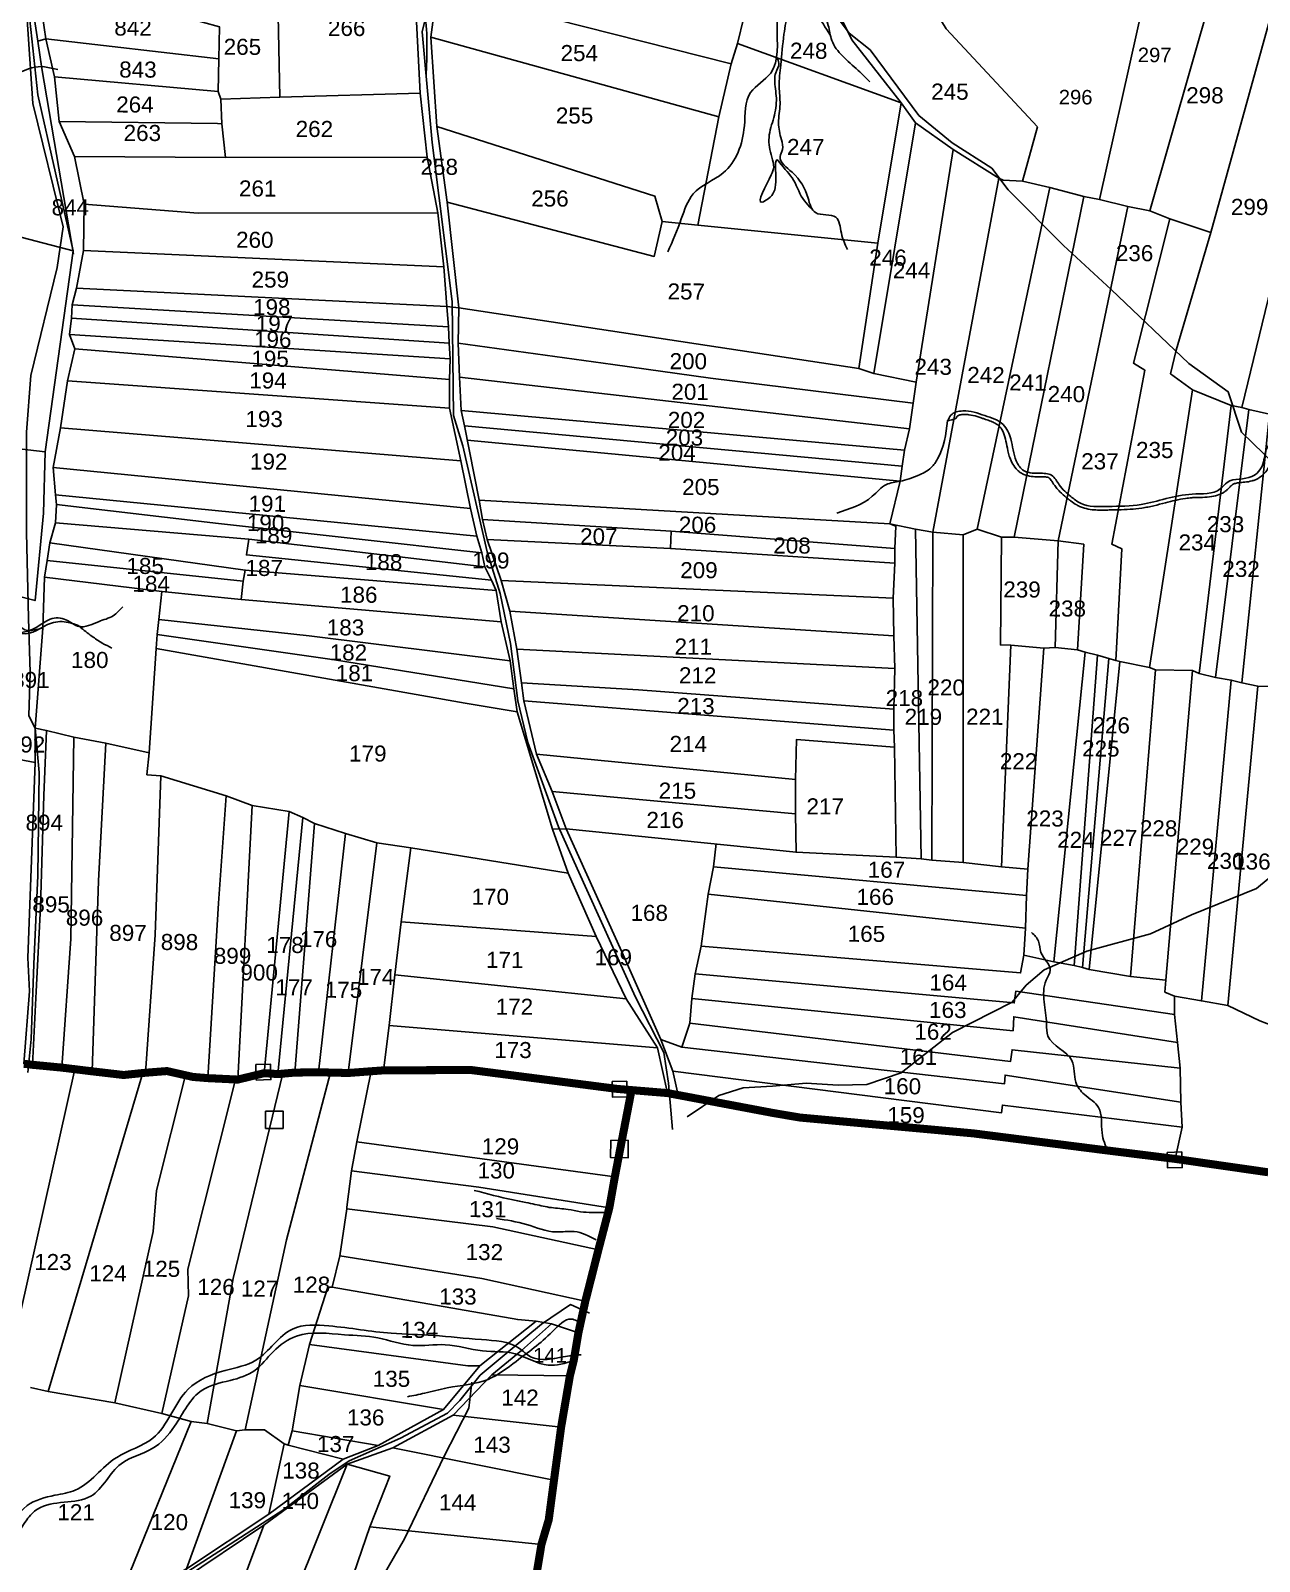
# Model space of a CAD drawing. Header units: inches. Extents: x 177544 to 239871, y 1610424 to 1630335.
# Drawn here: x 185605 to 187133, y 1618835 to 1620740 of the extents above; entities that cross this region are included whole.
import ezdxf
from ezdxf.enums import TextEntityAlignment as Align

# ---------------------------------------------------------------- set-up
doc = ezdxf.new("R2010")
doc.units = ezdxf.units.IN
doc.header["$MEASUREMENT"] = 0
doc.linetypes.add('DASHED2', pattern=[0.375, 0.25, -0.125])
for name, color, linetype in [('BOUNDRY STONES', 240, 'Continuous'), ('PLOT', 7, 'Continuous'), ('PLOT NO', 7, 'Continuous'), ('ROAD', 1, 'Continuous'), ('STREAM', 4, 'Continuous'), ('VILLAGE BOUNADRY STONES', 1, 'Continuous'), ('VILLAGE BOUNDRY', 5, 'Continuous')]:
    doc.layers.add(name, color=color, linetype=linetype)
doc.styles.get("Standard").update_dxf_attribs({"font": 'arial.ttf'})

msp = doc.modelspace()

# ---------------------------------------------------------------- linework, layer by layer
at = {"layer": 'BOUNDRY STONES'}
for points in [[(185884.6, 1619453.6), (185902.9, 1619454.1), (185903.4, 1619434.8), (185885.2, 1619434.2)], [(186327.8, 1619432.4), (186346.1, 1619432.9), (186346.6, 1619413.5), (186328.4, 1619413)], [(187018.1, 1619344.3), (187036.4, 1619344.8), (187036.9, 1619325.4), (187018.7, 1619324.9)]]:
    msp.add_lwpolyline(points, close=True, dxfattribs=at)
at = {"layer": 'PLOT'}
for points in [[(186756.9, 1621249), (186666.5, 1620869.2), (186743.5, 1620742.9), (186856.9, 1620620.9), (186838.4, 1620553.1)], [(186089.2, 1620662.8), (185914.6, 1620657.5), (185911.6, 1620800.5), (185915.9, 1620837.2), (185915.1, 1620953.6), (186037.5, 1620972.5)], [(186934, 1620530.2), (187027.6, 1620950.6)], [(185390.1, 1620543), (185482.5, 1620512.1), (185657.4, 1620466.4), (185613.4, 1620660.5), (185602.4, 1620765), (185604.8, 1620784.5), (185597.5, 1620888.8), (185418.3, 1620925.4)], [(185664.3, 1620921.3), (185664.2, 1620770.5), (185718, 1620766.4), (185797.1, 1620756.6), (185839.3, 1620745.3), (185838.6, 1620705.2), (185837.9, 1620664.8), (185841.2, 1620655), (185842.5, 1620624.3), (185846.8, 1620582.6), (185659.1, 1620584)], [(186546.9, 1620888.9), (186625.8, 1620729.2), (186687.5, 1620650.6), (186705.4, 1620625.5), (186752.2, 1620592.7), (186808.8, 1620556.9), (186814.2, 1620554.5), (186838.4, 1620553.1), (186872.2, 1620545.2), (186914.6, 1620534), (186934, 1620530.2), (186969.5, 1620521.6), (186996.6, 1620516.1), (187021.4, 1620506.1), (187072.7, 1620489.4), (187163.2, 1620817.8)], [(187099.5, 1620875.8), (186996.6, 1620516.1)], [(186396.8, 1619418.1), (186384.1, 1619474.5), (186345.2, 1619535.2), (186307.8, 1619613.1), (186273.2, 1619691.7), (186253.7, 1619746.5), (186209.8, 1619892.8), (186205.7, 1619921.2), (186201, 1619956.1), (186189.8, 1620004.6), (186183.7, 1620043.5), (186177.9, 1620056.6), (186169.5, 1620073.1), (186165.7, 1620090.4), (186159.7, 1620111.3), (186151.8, 1620145.5), (186139.5, 1620205.2), (186125.7, 1620270.4), (186125.5, 1620306.2), (186126.3, 1620331.9), (186125, 1620351.5), (186124.3, 1620371.8), (186122.4, 1620397), (186118.4, 1620446.4), (186111, 1620513.6), (186097.7, 1620583.1), (186089.2, 1620662.8), (186079.6, 1620848.8)], [(186110.4, 1620792.1), (186475.9, 1620699), (186483.9, 1620724.4), (186491.6, 1620756.7), (186322.4, 1620810.7), (186168.6, 1620849)], [(185604.8, 1620784.5), (185613.7, 1620727.4), (185618.5, 1620693.3), (185657.8, 1620462.3)], [(186410.1, 1619415.6), (186403.2, 1619445.4), (186388.6, 1619484.7), (186340.1, 1619594), (186270.7, 1619746.9), (186253.3, 1619793.6), (186233.8, 1619840), (186217.9, 1619906.5), (186215.2, 1619928.6), (186209.5, 1619970.6), (186200.6, 1620018.1), (186189.8, 1620056.1), (186172.5, 1620107.2), (186166.4, 1620132.1), (186162.6, 1620156.2), (186144.3, 1620248.7), (186140.1, 1620267.5), (186137.8, 1620309.1), (186136.5, 1620351.5), (186137, 1620395.5), (186122.7, 1620526.9), (186110, 1620621.2), (186102.3, 1620732.5), (186110.4, 1620792.1)], [(185606.8, 1619453.3), (185611.6, 1619544.4), (185616.8, 1619650.1), (185620.9, 1619788.3), (185624.1, 1619869.3), (185610.3, 1619872.4), (185619.6, 1619996.6), (185621.7, 1620060.2), (185625.2, 1620080.9), (185628.5, 1620103), (185635.4, 1620127.9), (185636.7, 1620150.6), (185635.6, 1620162.9), (185632.7, 1620196.8), (185641.8, 1620245.9), (185650.4, 1620304.5), (185659.6, 1620344.3), (185652.9, 1620362.3), (185655.5, 1620382.7), (185656.4, 1620399.2), (185661.5, 1620420), (185670.5, 1620466.8), (185671.2, 1620524.6), (185659.1, 1620584), (185640, 1620627.4), (185634.4, 1620683), (185623.4, 1620730.2), (185617.3, 1620772.6)], [(187111, 1620271.2), (187173, 1620525.7), (187236, 1620754.2)], [(185613.7, 1620727.4), (185623.4, 1620730.2), (185838.6, 1620705.2)], [(186102.3, 1620732.5), (186460.6, 1620633.3)], [(186483.9, 1620724.4), (186687.5, 1620650.6)], [(186475.9, 1620699), (186460.6, 1620633.3), (186434.6, 1620498.4), (186390.2, 1620503.1), (186381, 1620534.3), (186110, 1620621.2)], [(185837.9, 1620664.8), (185634.4, 1620683)], [(185841.2, 1620655), (185914.6, 1620657.5)], [(186687.5, 1620650.6), (186658.2, 1620476.1), (186634.8, 1620319.8), (186653.5, 1620313.6), (186706.2, 1620303), (186702.1, 1620276.7), (186697.6, 1620245), (186691.6, 1620218.2), (186688.6, 1620198.2), (186686, 1620179.6), (186673.1, 1620126.5), (186680.8, 1620123.6), (186679.4, 1620096), (186679.5, 1620077.5), (186677.6, 1620034.1), (186678.1, 1619987.2), (186679.3, 1619946.4), (186678.1, 1619895.8), (186678.4, 1619869.7), (186679.1, 1619848.5), (186681.3, 1619711.6), (186712.1, 1619709.8), (186725.7, 1619707.9), (186764.6, 1619705), (186812.2, 1619699.7), (186844.8, 1619696.6), (186843.2, 1619663.9), (186841.9, 1619623.3), (186839.8, 1619589.6), (186877.2, 1619581.6), (186902.4, 1619577), (186913, 1619574.5), (186921.3, 1619572.1), (186972.5, 1619563.4), (187016.7, 1619558.5), (187015.4, 1619543.7), (187027.2, 1619538.9), (187027.4, 1619516.1), (187031, 1619481), (187034.2, 1619449.2), (187035.2, 1619406.6), (187036.9, 1619375.7), (187028.1, 1619336.2)], [(185640, 1620627.4), (185836.8, 1620624.9), (185842.5, 1620624.3)], [(186653.5, 1620313.6), (186705.4, 1620625.5)], [(186752.2, 1620592.7), (186706.2, 1620303)], [(185846.8, 1620582.6), (186097.7, 1620583.1)], [(186726.9, 1620116.2), (186808.8, 1620556.9)], [(186872.2, 1620545.2), (186781.9, 1620119.9)], [(186390.2, 1620503.1), (186380.3, 1620459.4), (186122.7, 1620526.9)], [(186828, 1620109.8), (186914.6, 1620534)], [(186111, 1620513.6), (185813.1, 1620513.3), (185671.2, 1620524.6)], [(186969.5, 1620521.6), (186882.5, 1620105.4)], [(186434.6, 1620498.4), (186658.2, 1620476.1)], [(187021.4, 1620506.1), (186976.4, 1620326.4), (186990.3, 1620317.9), (186949.5, 1620101.1), (186961.8, 1620095.5), (186954.4, 1619956.7)], [(187072.7, 1620489.4), (187029.4, 1620342.9), (187022.4, 1620313.3), (187049.8, 1620293.5), (187097.7, 1620273.9), (187111, 1620271.2), (187119.8, 1620268.9), (187145.5, 1620263)], [(185374.5, 1620093.2), (185433.5, 1620075.9), (185610.1, 1620031.1), (185620.6, 1620139.8), (185622.7, 1620216.1), (185657.4, 1620466.4)], [(185670.5, 1620466.8), (186118.4, 1620446.4)], [(185661.5, 1620420), (186122.4, 1620397), (186137, 1620395.5), (186634.8, 1620319.8)], [(186124.3, 1620371.8), (185656.4, 1620399.2)], [(185655.5, 1620382.7), (186125, 1620351.5)], [(186126.3, 1620331.9), (185652.9, 1620362.3)], [(185659.6, 1620344.3), (186125.5, 1620306.2)], [(186702.1, 1620276.7), (186450.4, 1620307.7), (186328.7, 1620325), (186136.5, 1620351.5)], [(186125.7, 1620270.4), (185650.4, 1620304.5)], [(186137.8, 1620309.1), (186697.6, 1620245)], [(186996.3, 1619947.8), (187049.8, 1620293.5)], [(186691.6, 1620218.2), (186140.1, 1620267.5)], [(187097.7, 1620273.9), (187058, 1619940.3)], [(187078.3, 1619935.4), (187119.8, 1620268.9)], [(187145.5, 1620263), (187111.2, 1619928.7)], [(185482.6, 1620258.5), (185514.8, 1620228.8), (185622.7, 1620216.1)], [(185641.8, 1620245.9), (186139.5, 1620205.2)], [(186144.3, 1620248.7), (186688.6, 1620198.2)], [(186686, 1620179.6), (186147.5, 1620230.9)], [(186151.8, 1620145.5), (185632.7, 1620196.8)], [(185635.6, 1620162.9), (186159.7, 1620111.3)], [(186165.7, 1620090.4), (185838.2, 1620127), (185636.7, 1620150.6)], [(186162.6, 1620156.2), (186673.1, 1620126.5)], [(185635.4, 1620127.9), (185875.8, 1620107.5), (185872.9, 1620088), (186177.9, 1620056.6)], [(186679.4, 1620096), (186401.3, 1620117.5), (186166.4, 1620132.1)], [(186673.1, 1620126.5), (186705.3, 1620120), (186726.9, 1620116.2), (186764.4, 1620112.8), (186781.9, 1620119.9), (186812.2, 1620110.2), (186828, 1620109.8), (186882.5, 1620105.4), (186914.4, 1620101.1), (186906.5, 1619969.6), (186916.2, 1619966.9), (186931.7, 1619963.3), (186945.6, 1619959.1), (186954.4, 1619956.7), (186959.4, 1619955.1), (186996.3, 1619947.8), (187003.7, 1619944.8), (187049.8, 1619944.1), (187058, 1619940.3), (187078.3, 1619935.4), (187098, 1619932.1), (187111.2, 1619928.7), (187131.2, 1619924.4), (187163.2, 1619923.6)], [(185875.8, 1620107.5), (186169.5, 1620073.1)], [(186172.5, 1620107.2), (186400.6, 1620095.7), (186679.5, 1620077.5)], [(186401.3, 1620117.5), (186400.6, 1620095.7)], [(186712.1, 1619709.8), (186705.3, 1620120)], [(186726.9, 1620116.2), (186725.7, 1619707.9)], [(186764.6, 1619705), (186764.4, 1620112.8)], [(186906.5, 1619969.6), (186879, 1619972.8), (186864.7, 1619971.7), (186823.9, 1619975.7), (186810.8, 1619976), (186812.2, 1620110.2)], [(185868.8, 1620055.2), (185871.6, 1620069.1), (185628.5, 1620103)], [(186879, 1619972.8), (186882.5, 1620105.4)], [(185625.2, 1620080.9), (185868.8, 1620055.2), (185866.6, 1620032.5), (185767.9, 1620042.4)], [(185871.6, 1620069.1), (186183.7, 1620043.5)], [(185624.1, 1619869.3), (185658.3, 1619861), (185698.2, 1619853.5), (185752, 1619841.5), (185760.9, 1619971.5), (185762.1, 1619988.7), (185764, 1620007.5), (185767.9, 1620042.4), (185621.7, 1620060.2)], [(186189.8, 1620056.1), (186677.6, 1620034.1)], [(186189.8, 1620004.6), (185866.6, 1620032.5)], [(186678.1, 1619987.2), (186200.6, 1620018.1)], [(185494.8, 1619982.2), (185541.1, 1620002.7), (185567.1, 1619997.9), (185593.2, 1619991.3), (185619.6, 1619996.6)], [(185764, 1620007.5), (185951, 1619987.4), (186201, 1619956.1)], [(186205.7, 1619921.2), (185982.5, 1619957.3), (185762.1, 1619988.7)], [(186823.9, 1619975.7), (186812.2, 1619699.7)], [(185760.9, 1619971.5), (186145.2, 1619903.3), (186209.8, 1619892.8)], [(186209.5, 1619970.6), (186679.3, 1619946.4)], [(186844.8, 1619696.6), (186864.7, 1619971.7)], [(186877.2, 1619581.6), (186916.2, 1619966.9)], [(186931.7, 1619963.3), (186902.4, 1619577)], [(186913, 1619574.5), (186945.6, 1619959.1)], [(186959.4, 1619955.1), (186921.3, 1619572.1)], [(186972.5, 1619563.4), (187003.7, 1619944.8)], [(187049.8, 1619944.1), (187016.7, 1619558.5)], [(186678.1, 1619895.8), (186360.5, 1619920.1), (186215.2, 1619928.6)], [(187060.9, 1619532.8), (187098, 1619932.1)], [(187131.2, 1619924.4), (187093.8, 1619526.9)], [(186217.9, 1619906.5), (186678.4, 1619869.7)], [(187027.2, 1619538.9), (187060.9, 1619532.8), (187093.8, 1619526.9), (187133.7, 1619508), (187151.1, 1619501.5), (187163.5, 1619498.6), (187178.8, 1619494.2), (187220, 1619484.8), (187266.2, 1619474.3), (187335.6, 1619455), (187348.8, 1619454.2), (187381.6, 1619576.4), (187431.2, 1619786.8), (187452.5, 1619892.2)], [(185563.6, 1619641.3), (185584.1, 1619635.7), (185590.2, 1619833.4), (185610, 1619829.6), (185610.3, 1619872.4)], [(185658.3, 1619861), (185654.6, 1619610.1), (185643.2, 1619449.8)], [(185680.9, 1619445.2), (185689.1, 1619682.3), (185698.2, 1619853.5)], [(185752, 1619841.5), (185749.1, 1619814.3), (185766.7, 1619812.9), (185759.3, 1619615.1), (185747.3, 1619443.4)], [(186679.1, 1619848.5), (186557, 1619858.1), (186555.9, 1619808.2), (186555.9, 1619765.8), (186556.7, 1619717.8), (186681.3, 1619711.6)], [(185610, 1619829.6), (185600.9, 1619586.6), (185603.3, 1619544.9), (185596.1, 1619454.6)], [(186555.9, 1619808.2), (186233.8, 1619840)], [(185825, 1619436.7), (185838.4, 1619654.4), (185847.7, 1619788), (185766.7, 1619812.9)], [(185847.7, 1619788), (185880.3, 1619776.1), (185926.2, 1619768.5), (185943.1, 1619760.9), (185957.8, 1619753.5), (185996.3, 1619741), (186035.2, 1619729.7), (186077.5, 1619723.2), (186273.2, 1619691.7)], [(186253.3, 1619793.6), (186555.9, 1619765.8)], [(185880.3, 1619776.1), (185862.2, 1619434.9)], [(185895.2, 1619442.9), (185926.2, 1619768.5)], [(185943.1, 1619760.9), (185912.1, 1619441.7)], [(185933.1, 1619443.6), (185957.8, 1619753.5)], [(186556.7, 1619717.8), (186270.7, 1619746.9), (186253.7, 1619746.5)], [(185996.3, 1619741), (185962.8, 1619444)], [(185999.5, 1619443.1), (186035.2, 1619729.7)], [(186457.1, 1619728.7), (186454.1, 1619699.8), (186447.4, 1619665.7), (186438.5, 1619600.8), (186431.2, 1619566.6), (186426.9, 1619535.8), (186424.7, 1619505), (186414.7, 1619475.3), (186388.6, 1619484.7)], [(186077.5, 1619723.2), (186065.6, 1619631.2), (186057.4, 1619565.2), (186050.7, 1619502.1), (186043.5, 1619446.4)], [(186843.2, 1619663.9), (186454.1, 1619699.8)], [(186447.4, 1619665.7), (186841.9, 1619623.3)], [(186307.8, 1619613.1), (186065.6, 1619631.2)], [(186839.8, 1619589.6), (186835.9, 1619567.7), (186438.5, 1619600.8)], [(186057.4, 1619565.2), (186345.2, 1619535.2)], [(186431.2, 1619566.6), (186828.1, 1619530.3), (186830.2, 1619545.1), (187027.4, 1619516.1)], [(187031, 1619481), (186827.3, 1619513), (186826.5, 1619495.7), (186426.9, 1619535.8)], [(186384.1, 1619474.5), (186050.7, 1619502.1)], [(186424.7, 1619505), (186823.2, 1619457.2), (186825.3, 1619472), (187034.2, 1619449.2)], [(186414.7, 1619475.3), (186815.7, 1619429.5), (186816.7, 1619440.4), (187035.2, 1619406.6)], [(185573, 1619059.4), (185659.6, 1619447.8)], [(185744, 1619443.1), (185626.4, 1619046.5)], [(185709.1, 1619032.7), (185756.8, 1619246), (185761.1, 1619296.9), (185797.2, 1619440.3)], [(185824, 1619007), (185856.6, 1619187.3), (185918.3, 1619442.3)], [(185977.6, 1619443.7), (185922.9, 1619235.5), (185871.4, 1618999)], [(185925, 1618979.8), (185929.9, 1618997.8), (185939.6, 1619054), (185951.5, 1619105.2), (185974.4, 1619176.6), (185979.8, 1619176.6), (185989.3, 1619215.6), (185998, 1619274.2), (185998, 1619274.2), (185997.7, 1619276.1), (186003.6, 1619321.2), (186010.3, 1619357.6), (186028.2, 1619445.3)], [(187036.9, 1619375.7), (186813.3, 1619403.2), (186812.3, 1619393.6), (186403.2, 1619445.4)], [(185859.4, 1619435), (185800.1, 1619199), (185800.9, 1619165.9), (185767.8, 1619019.4)], [(186010.3, 1619357.6), (186331.2, 1619313.8)], [(186324.4, 1619275.4), (186161.9, 1619300.9), (186003.6, 1619321.2)], [(185998, 1619274.2), (186179.6, 1619251.5), (186310.8, 1619223.1)], [(186294.5, 1619159), (186165.9, 1619187.3), (185989.3, 1619215.6)], [(185979.8, 1619176.6), (186210.5, 1619136.1), (186233.2, 1619134.3)], [(185193.5, 1618431.5), (185267.1, 1618494.9), (185308.3, 1618533.5), (185384.6, 1618572.1), (185445.4, 1618603), (185521.6, 1618639.6), (185582.5, 1618684.6), (185592, 1618697.6), (185699.7, 1618771.6), (185709.5, 1618776.1), (185798.4, 1618825.9), (185900.9, 1618894), (185993.2, 1618962.6), (186036.7, 1618979.4), (186118.3, 1619024.1), (186163.2, 1619078.8), (186233.2, 1619134.3), (186252.4, 1619130.7)], [(185996.2, 1618789.7), (186026.6, 1618878.1), (186051.3, 1618941.3), (185998.4, 1618956.3), (186055, 1618976.6), (186130.1, 1619017.3), (186178.4, 1619067.3), (186215.1, 1619097.9), (186252.4, 1619130.7), (186285.9, 1619119.7)], [(185951.5, 1619105.2), (186148.2, 1619078.8), (186163.2, 1619078.8)], [(186178.4, 1619067.3), (186275.3, 1619066)], [(185604.3, 1619051.8), (185626.4, 1619046.5), (185709.1, 1619032.7), (185767.8, 1619019.4), (185804.4, 1619009.3), (185824, 1619007), (185860.5, 1618997.7), (185871.4, 1618999), (185895.4, 1618998.9), (185919.8, 1618981.6), (185925, 1618979.8), (185993.2, 1618962.6)], [(186118.3, 1619024.1), (185939.6, 1619054)], [(185533.4, 1618804.4), (185699.7, 1618771.6), (185709.5, 1618776.1), (185804.4, 1619009.3)], [(186264.4, 1619002.2), (186130.1, 1619017.3)], [(185860.5, 1618997.7), (185798.4, 1618825.9), (185767.3, 1618746.4)], [(185929.9, 1618997.8), (186036.7, 1618979.4)], [(185900.9, 1618894), (185919.8, 1618981.6)], [(186055, 1618976.6), (186255.5, 1618936.2)], [(185998.4, 1618956.3), (185894.5, 1618880.2), (185792, 1618811.5), (185707.6, 1618764.7), (185534.7, 1618631.5), (185453.9, 1618595.9), (185398.2, 1618569), (185332, 1618537.8), (185280.8, 1618500.2), (185191.3, 1618418.2), (185141.6, 1618264.6)], [(185998.4, 1618956.3), (185898.5, 1618706.7)], [(185837.6, 1618727.4), (185894.5, 1618880.2)], [(186026.6, 1618878.1), (186239.9, 1618856.3)]]:
    msp.add_lwpolyline(points, dxfattribs=at)
at = {"layer": 'ROAD'}
for points in [[(187166.3, 1620186.9), (187110.5, 1620240.5), (187094.3, 1620290.9), (187045.2, 1620326.3), (186948.7, 1620418.3), (186889.4, 1620473.2), (186820.6, 1620542.3), (186800.1, 1620569.3), (186750.6, 1620600.6), (186709.4, 1620634.7), (186648.8, 1620716.4), (186622.7, 1620737.1), (186589.1, 1620783.1), (186493.1, 1620969.6)], [(186403, 1619372.9), (186398, 1619430.5), (186392.1, 1619468.7), (186356.9, 1619537.4), (186284.3, 1619697.6), (186261.1, 1619749.3), (186223.1, 1619854.4), (186210.6, 1619906.3), (186201.5, 1619977.8), (186188.7, 1620039.9), (186172.5, 1620091.6), (186142, 1620223.8), (186130.5, 1620261.3), (186129, 1620403.3), (186104.2, 1620601.3), (186091.5, 1620739.1), (186102.8, 1620784.8)], [(185600.9, 1619443.9), (185605.3, 1619485.4), (185608.4, 1619578.6), (185613.5, 1619689.1), (185615.1, 1619817.1), (185610.3, 1619872.4), (185602.5, 1619887.5), (185603.8, 1619941.6), (185601.8, 1620009.1), (185599.3, 1620115.8), (185599.6, 1620240.8), (185604.7, 1620311.4), (185637.7, 1620445.8), (185644.9, 1620496.3), (185607.4, 1620649.8), (185600, 1620760.5)], [(187177.8, 1619712.9), (187129.4, 1619672.9), (187048.5, 1619639.8), (186997.7, 1619616.4), (186918.3, 1619594.8), (186865.3, 1619571.5), (186843, 1619552.6), (186825.3, 1619531.1), (186751.3, 1619493.7), (186687.3, 1619443.3), (186644.5, 1619428.7), (186608.8, 1619428.1), (186569.2, 1619430.3), (186527.4, 1619426.7), (186490.9, 1619424.6), (186460.6, 1619415.1), (186421.2, 1619388.7)], [(186299.5, 1619144.2), (186276, 1619154.8), (186240.1, 1619130.6), (186203.3, 1619100), (186163.8, 1619067.2), (186138.3, 1619035.4), (186123.2, 1619019.6), (186064.7, 1618988.7), (186000.7, 1618960.3), (185975.3, 1618943.3), (185919.4, 1618900), (185779.1, 1618808.8)], [(185556.5, 1617863), (185559.5, 1617924.3), (185588.8, 1618017.5), (185631.7, 1618102.1), (185653.1, 1618135.1), (185678.6, 1618152.1), (185716.3, 1618250.8), (185786.9, 1618423.5), (185829.9, 1618512.4), (185857.5, 1618581), (185949.2, 1618681.1), (185974, 1618699.6), (186011.8, 1618763.2), (186069.6, 1618863.3), (186119.1, 1618966.1), (186149.7, 1619026.1), (186153.3, 1619058.3)]]:
    msp.add_lwpolyline(points, dxfattribs=at)
at = {"layer": 'STREAM'}
for points in [[(185964.4, 1621925.7), (185954.7, 1621900.6), (185927.4, 1621856.6), (185905.8, 1621823.6), (185899.9, 1621786.7), (185894.1, 1621749.4), (185890.5, 1621730.7), (185885.7, 1621717.8), (185894, 1621696.8), (185900.1, 1621668.7), (185904, 1621658.4), (185902.7, 1621640.7), (185900.3, 1621609.7), (185906.4, 1621578.4), (185908.9, 1621534.2), (185922.1, 1621489), (185930.9, 1621432.8), (185944.2, 1621386), (185958.4, 1621290.4), (185979.7, 1621206.1), (186002.1, 1621140.9), (186014.6, 1621054), (186032.9, 1621013.3), (186049.2, 1620953.1), (186054.6, 1620922.1), (186064, 1620881.8), (186086.5, 1620853.2), (186089.4, 1620804.6), (186095.1, 1620760.9), (186096.4, 1620683.1)], [(186397.2, 1620465.3), (186413.9, 1620506.1), (186428.7, 1620537.2), (186466, 1620563.3), (186492.3, 1620621.8), (186500.1, 1620663.4), (186525.1, 1620687.7), (186533.1, 1620745.8), (186550.3, 1620809.2), (186557.7, 1620825.9), (186540, 1620866.1), (186523.5, 1620891.4), (186495.9, 1620930.5), (186468.7, 1620975.6), (186440.2, 1621018.1), (186432.9, 1621050.6), (186417.5, 1621077.3), (186408.9, 1621102.8), (186396.4, 1621121.9), (186384.6, 1621144.5), (186371.5, 1621167.1), (186360, 1621191.4), (186345.8, 1621215.7), (186338.6, 1621230.2), (186332.7, 1621242.6), (186327.3, 1621250.9)], [(186372.3, 1621166.2), (186382, 1621159), (186395, 1621136), (186398.6, 1621123.3), (186412.3, 1621105.6), (186420.9, 1621078.8), (186433.8, 1621061.4), (186439.9, 1621042), (186454.2, 1621003.6), (186472.8, 1620978.8), (186479.9, 1620963.7), (186491, 1620947), (186515.3, 1620916), (186525.3, 1620893.5), (186537.4, 1620880), (186551.9, 1620853.9), (186558.9, 1620841), (186562.6, 1620823.3), (186569.7, 1620811.4), (186580.8, 1620781.7), (186596.7, 1620747), (186601.1, 1620728.2), (186614.3, 1620709), (186634, 1620691), (186648.3, 1620676.6)], [(185295.2, 1620914.2), (185292.4, 1620900.4), (185290.7, 1620882.8), (185286.9, 1620842.4), (185280.6, 1620812.8), (185275.3, 1620774.6), (185292.8, 1620762.9), (185325.1, 1620751.3), (185349.3, 1620749.6), (185392.8, 1620730.6), (185413.8, 1620711.5), (185461.1, 1620686.1), (185506.9, 1620667.1), (185523.1, 1620661.7), (185548.4, 1620683.1), (185593.7, 1620689.6), (185606, 1620694.3), (185638.2, 1620692)], [(186598.6, 1620735.8), (186583.7, 1620760.5), (186569.7, 1620796.8), (186559, 1620817.8), (186553, 1620793.2), (186546.7, 1620763.6), (186541.6, 1620736), (186537.6, 1620697.7), (186535.6, 1620670.8), (186536.7, 1620648.8), (186534.8, 1620625.8), (186538.4, 1620604.6), (186539.7, 1620592.4), (186536.8, 1620583.6), (186551.7, 1620564.1), (186571.5, 1620532), (186580.9, 1620513.9), (186606.1, 1620508.3), (186613, 1620488.2), (186620.5, 1620468.2)], [(186575.9, 1620519.1), (186567, 1620528.5), (186553.6, 1620554.2), (186536.2, 1620576.2), (186534.2, 1620578.7), (186531.4, 1620552.4), (186522, 1620531.1), (186514.4, 1620526.9), (186525.7, 1620561), (186528.8, 1620570.6), (186526.4, 1620583), (186523, 1620607.6), (186528.9, 1620632.3), (186532.1, 1620656.5), (186530.1, 1620679.3), (186531.4, 1620688.1), (186535.3, 1620700), (186532.4, 1620707.1)], [(184991.9, 1620422.8), (184989.7, 1620412.1), (185002.6, 1620393.9), (185020.8, 1620380.7), (185045.6, 1620353.2), (185062.3, 1620328.9), (185063.4, 1620308.2), (185068.6, 1620270.6), (185071.1, 1620249.9), (185080.1, 1620243.6), (185098.9, 1620229.8), (185125.9, 1620203.1), (185136.6, 1620183.1), (185157.1, 1620170.1), (185169.5, 1620164.9), (185183.6, 1620156.2), (185190.4, 1620136.7), (185194.9, 1620120.6), (185206.2, 1620100.7), (185216.3, 1620091.6), (185266.2, 1620070.1), (185305.3, 1620056.9), (185320.4, 1620045.4), (185340, 1620039.6), (185378.2, 1620034.7), (185399.6, 1620028.5), (185445.6, 1620006.1), (185487.8, 1619991.6), (185492.8, 1619988.9), (185506.7, 1620001.3), (185543.2, 1620011.1), (185589, 1620001), (185597.3, 1619994.6), (185628.9, 1620007.9), (185648.4, 1620007.2), (185664.7, 1619998.7), (185688.9, 1620004.8), (185707.1, 1620012.2), (185719.1, 1620023.4)], [(186745.2, 1620254.6), (186732.7, 1620207.3), (186724.7, 1620196.6), (186708, 1620186.8), (186686, 1620179.6), (186669, 1620175.5), (186651.4, 1620160.9), (186607.2, 1620140)], [(185206.1, 1619887.1), (185210.1, 1619926.7), (185234.1, 1619965.1), (185243.8, 1619998.5), (185245.6, 1620018.9), (185253.5, 1620046.4), (185256.4, 1620060.1), (185259.2, 1620067.6), (185287.4, 1620060.4), (185309.1, 1620041.4), (185345.1, 1620031.3), (185366.1, 1620028.6), (185394.9, 1620007.2), (185422.3, 1619982.1), (185466, 1619974.6), (185489.7, 1619978.2), (185518.7, 1620001.9), (185543.1, 1620006.2), (185578, 1620000.2), (185594.2, 1619990.2), (185630.5, 1620003.1), (185651.4, 1620003.9), (185669.5, 1619997.5)], [(185665.6, 1619998.3), (185680.6, 1619986.8), (185693.7, 1619978.2), (185705.5, 1619971.9)], [(186944.7, 1619344.9), (186937.2, 1619368.5), (186932.9, 1619400.3), (186915.2, 1619416.5), (186904.6, 1619431.5), (186899.8, 1619458.5), (186870, 1619489.1), (186868.2, 1619504.2), (186865.2, 1619531.5), (186867.7, 1619558.7), (186872.8, 1619571.2), (186861.2, 1619593.1), (186858.2, 1619607.2), (186849.6, 1619618)], [(186317.5, 1619269.5), (186288.5, 1619270.5), (186273, 1619273.3), (186252.3, 1619275.5), (186231.9, 1619279.6), (186220.4, 1619282), (186204.6, 1619285.1), (186156.3, 1619297)], [(186307.8, 1619235.3), (186280.7, 1619245.8), (186258.4, 1619245.2), (186221.3, 1619254.6), (186184, 1619261.9)], [(186290.5, 1619130.5), (186277.2, 1619136.8), (186253.8, 1619121.4), (186208.3, 1619084.2), (186173.6, 1619061.8), (186122.7, 1619051.3), (186094.6, 1619044.6), (186073.3, 1619040.2)], [(186280.1, 1619085.3), (186248.3, 1619079.5), (186207.2, 1619093.6), (186166.7, 1619097.2), (186120.1, 1619104.9), (186079.9, 1619104), (186036.4, 1619113.4), (185994.9, 1619117.3), (185935.2, 1619115.5), (185906.2, 1619096.2), (185883.3, 1619072.8), (185852.6, 1619060.4), (185817.8, 1619048.3), (185783.6, 1619003.5), (185755.9, 1618975.6), (185717, 1618956.7), (185679.4, 1618916.4), (185613, 1618900.3), (185599.7, 1618887.1), (185580.8, 1618847), (185572.1, 1618812.7), (185565.9, 1618799.3), (185534.9, 1618792.3), (185509, 1618782.2), (185475.1, 1618741.5), (185441.4, 1618731.1), (185425.5, 1618696.7), (185407, 1618680.8), (185390, 1618672), (185366.7, 1618643.5), (185361.7, 1618593.2), (185355.2, 1618574.2), (185350, 1618545.4), (185343.7, 1618505.7), (185337.8, 1618483.9), (185320, 1618460.5), (185288.3, 1618440.3), (185256, 1618406.9), (185243, 1618381.5), (185202.8, 1618375.9), (185167.7, 1618365.5), (185148.2, 1618331.5), (185130.3, 1618298.6), (185112.5, 1618278.7), (185088, 1618277.5), (185054.3, 1618274.9), (185016.5, 1618271.3), (184960.3, 1618266.4), (184915.3, 1618256.1), (184866.6, 1618246.8)], [(185381.4, 1618665.6), (185415.9, 1618697.4), (185426, 1618728.9), (185475.5, 1618749.9), (185499.6, 1618786.2), (185528.2, 1618800.8), (185555.6, 1618802.7), (185566.8, 1618830), (185574.8, 1618863.9), (185600.1, 1618904.6), (185634.8, 1618917.5), (185659.9, 1618923.9), (185711.6, 1618964.7), (185756.6, 1618988.5), (185800.5, 1619049.4), (185846.6, 1619072.9), (185884.7, 1619085.7), (185930.3, 1619124.4), (185975.6, 1619128.4), (186053.1, 1619119.2), (186105.6, 1619116.5), (186165.3, 1619111.2), (186212.6, 1619100.3), (186226.3, 1619090), (186269.8, 1619090.2), (186289.4, 1619092.5)]]:
    msp.add_spline(points, degree=3, dxfattribs=at)
for points, knots in [([(186745.2, 1620254.6), (186746.3, 1620257.3), (186749.4, 1620265), (186769.1, 1620269.2), (186790.1, 1620261.5), (186815.2, 1620253.8), (186825.9, 1620229.7), (186827, 1620209.4), (186838.8, 1620190.1), (186857, 1620189.3), (186875.9, 1620189.8), (186884.3, 1620172.5), (186896.7, 1620161.9), (186915.3, 1620147.2), (186947.4, 1620148.4), (186994.1, 1620148.8), (187037.5, 1620166.9), (187079.7, 1620162.3), (187096.6, 1620185.1), (187122.5, 1620179.2), (187139.8, 1620200.3), (187139.3, 1620226.8), (187166.7, 1620237.6), (187182.5, 1620257.9), (187188.5, 1620286.6), (187225.7, 1620283.1), (187249.8, 1620284.4), (187271, 1620294.5), (187284.4, 1620282.7), (187285.8, 1620264), (187304, 1620250.9), (187321.9, 1620259.1), (187320.5, 1620275.8), (187338.5, 1620287.7), (187351.8, 1620275.3), (187369.1, 1620280.5), (187361.3, 1620298.7), (187382.8, 1620316.1), (187410.9, 1620314), (187443.1, 1620317.6), (187468, 1620309.3), (187493.6, 1620304.1), (187504, 1620320.7), (187495.4, 1620338.6), (187520.3, 1620342.7), (187524.9, 1620364.5), (187530.9, 1620384.9), (187533, 1620406.4), (187532.1, 1620425.4), (187533.8, 1620447.7), (187537.8, 1620469.6), (187538.1, 1620493.1), (187558.7, 1620505.6), (187580.5, 1620496.3), (187610.2, 1620496.5), (187645.4, 1620486.3), (187686.7, 1620477.3), (187726.7, 1620463.8), (187767.4, 1620462.1), (187805.6, 1620448.6), (187848.5, 1620437.3), (187881.7, 1620431.2), (187911.8, 1620425.2), (187936.7, 1620442), (187972, 1620430.9), (188010, 1620435.8), (188043.3, 1620425.5), (188079.3, 1620430.7), (188108.1, 1620414.8), (188139.7, 1620407), (188162.5, 1620399.1), (188188.6, 1620388.5), (188199.9, 1620362.2), (188229.8, 1620351.2), (188257.5, 1620356.7), (188281.7, 1620335.3), (188310.9, 1620327.5), (188340.6, 1620307.5), (188360.6, 1620322.1), (188384.5, 1620323.6), (188416.2, 1620310.4), (188450.2, 1620304.1), (188482.5, 1620291.6), (188502.2, 1620312.2), (188528.5, 1620323.1), (188553.1, 1620348.6), (188578.5, 1620372.1), (188594.6, 1620402.9), (188608.9, 1620433.9), (188633.7, 1620461), (188656.3, 1620492), (188684.2, 1620516.2), (188684.1, 1620553.2), (188713.4, 1620557.4), (188724.4, 1620571.2), (188730, 1620574.7), (188731.6, 1620575.6)], [0, 0, 0, 0, 1.686998, 4.786852, 10.368693, 15.440875, 19.442802, 25.017328, 27.76181, 31.903919, 35.056141, 38.120969, 42.137251, 45.027802, 51.921909, 60.150415, 72.988984, 80.108727, 82.455047, 88.733535, 92.832891, 97.002488, 103.189534, 107.792771, 112.645992, 117.94061, 126.418286, 128.453808, 130.635995, 135.561841, 139.359189, 141.802516, 145.531921, 147.728097, 152.962299, 153.889903, 157.482867, 160.739146, 168.347258, 173.867388, 179.696515, 184.6171, 186.979812, 189.912627, 193.763562, 197.532101, 202.173804, 206.751967, 210.251886, 213.596016, 219.939319, 224.091701, 226.201046, 233.15344, 236.737647, 244.043152, 254.730312, 262.074254, 269.069386, 278.81065, 286.14559, 295.441074, 299.279532, 303.777714, 311.989544, 319.600461, 326.560122, 332.304919, 340.694771, 345.342519, 351.739615, 355.225493, 361.681618, 367.259913, 372.896913, 377.410264, 385.214192, 391.770109, 395.642321, 398.583968, 405.78899, 415.435404, 420.496507, 423.811385, 431.099469, 437.543164, 444.633087, 451.652134, 458.076527, 464.923082, 473.342786, 481.20149, 485.926946, 492.417003, 495.259286, 496.349789, 496.349789, 496.349789, 496.349789]), ([(186745.2, 1620254.6), (186745.2, 1620254.6), (186755.5, 1620257.4), (186756.1, 1620258.8), (186756.5, 1620259.5), (186756.9, 1620260.2), (186757, 1620260.3), (186757.2, 1620260.5), (186757.2, 1620260.6), (186757.4, 1620260.7), (186757.5, 1620260.8), (186757.8, 1620261.1), (186758.2, 1620261.3), (186759.1, 1620261.7), (186759.7, 1620261.9), (186762, 1620262.5), (186763.9, 1620262.7), (186767.9, 1620262.8), (186769.8, 1620262.7), (186775, 1620262), (186778.3, 1620261.2), (186783.5, 1620259.6), (186785.2, 1620259), (186788.1, 1620258), (186789.3, 1620257.6), (186791.7, 1620256.8), (186792.8, 1620256.5), (186796.2, 1620255.3), (186798.4, 1620254.5), (186802.2, 1620252.9), (186803.9, 1620252.1), (186806.4, 1620250.6), (186807.4, 1620249.9), (186809.1, 1620248.5), (186809.8, 1620247.8), (186811.3, 1620246.1), (186811.9, 1620245.1), (186814.1, 1620241.4), (186815.4, 1620238.2), (186817.4, 1620231.3), (186818.1, 1620227.7), (186819.6, 1620219.7), (186820.5, 1620215.5), (186822.7, 1620208.4), (186823.7, 1620205.7), (186826.4, 1620200.4), (186828.1, 1620197.7), (186831.4, 1620194), (186832.6, 1620192.7), (186834.9, 1620190.9), (186835.9, 1620190.2), (186837.9, 1620189.1), (186838.9, 1620188.6), (186843.1, 1620186.8), (186846.2, 1620186.1), (186852.3, 1620185.3), (186855.3, 1620185.2), (186860, 1620185.1), (186861.9, 1620185.2), (186865.3, 1620185.1), (186866.8, 1620185), (186869.2, 1620184.7), (186870, 1620184.5), (186870.7, 1620184.2), (186870.9, 1620184.1), (186871.1, 1620184), (186871.1, 1620184), (186871.4, 1620183.8), (186871.5, 1620183.7), (186871.9, 1620183.3), (186872.2, 1620183), (186873.4, 1620181.5), (186874.4, 1620180), (186876.1, 1620177.4), (186876.7, 1620176.4), (186878, 1620174.6), (186878.6, 1620173.8), (186879.8, 1620172.2), (186880.4, 1620171.4), (186882.3, 1620169.2), (186883.5, 1620167.8), (186887.5, 1620163.9), (186890.1, 1620161.6), (186893.7, 1620158.7), (186894.7, 1620157.9), (186896.6, 1620156.3), (186897.7, 1620155.5), (186900.9, 1620153.1), (186903.2, 1620151.5), (186907.2, 1620149.3), (186908.8, 1620148.5), (186912, 1620147.2), (186913.6, 1620146.6), (186918.4, 1620145.2), (186921.6, 1620144.6), (186930.9, 1620143.5), (186936.9, 1620143.6), (186945.1, 1620143.8), (186947.5, 1620143.9), (186952.4, 1620144), (186954.9, 1620144), (186962.2, 1620144.2), (186967.2, 1620144.4), (186977, 1620145.1), (186981.8, 1620145.5), (186989.3, 1620146.6), (186991.8, 1620147.1), (186996.8, 1620148), (186999.2, 1620148.6), (187006.5, 1620150.3), (187011.3, 1620151.5), (187024.3, 1620154.9), (187032.5, 1620157), (187043.6, 1620158.6), (187046.3, 1620158.9), (187050.7, 1620159.2), (187052.4, 1620159.3), (187055.8, 1620159.4), (187057.7, 1620159.4), (187063.2, 1620159.6), (187067.1, 1620159.7), (187074.3, 1620160.5), (187077.6, 1620161.1), (187083.7, 1620163.1), (187086.4, 1620164.3), (187089.7, 1620166.6), (187090.5, 1620167.1), (187092.1, 1620168.4), (187093, 1620169.2), (187094.5, 1620170.6), (187095.1, 1620171.3), (187096.8, 1620173), (187097.7, 1620173.9), (187098.8, 1620174.9), (187099.1, 1620175.1), (187099.5, 1620175.4), (187099.7, 1620175.6), (187100.1, 1620175.8), (187100.3, 1620175.9), (187100.9, 1620176.2), (187101.4, 1620176.5), (187103.4, 1620177.1), (187105.3, 1620177.5), (187109.7, 1620178), (187112.2, 1620178.2), (187117.7, 1620178.8), (187120.6, 1620179.2), (187125.2, 1620180.5), (187126.6, 1620180.9), (187129.2, 1620182), (187130.3, 1620182.6), (187132.4, 1620183.8), (187133.4, 1620184.5), (187136.3, 1620186.6), (187138.1, 1620188.2), (187141.3, 1620191.9), (187142.8, 1620193.9), (187145.2, 1620198.1), (187146.2, 1620200.3), (187148.1, 1620205.5), (187148.7, 1620208.3), (187149.7, 1620213.4), (187150, 1620215.6), (187150.8, 1620218.9), (187151.1, 1620220.1), (187151.7, 1620221.5), (187151.9, 1620221.9), (187152.4, 1620222.7), (187152.7, 1620223.1), (187154, 1620224.7), (187155.4, 1620226), (187159, 1620228.7), (187161.1, 1620230.1), (187165.8, 1620233), (187168.4, 1620234.6), (187172.5, 1620237.5), (187174.1, 1620238.7), (187177.1, 1620241.3), (187178.6, 1620242.7), (187182.6, 1620246.9), (187185, 1620250.1), (187188, 1620255), (187188.8, 1620256.6), (187190.3, 1620259.5), (187190.9, 1620260.9), (187191.9, 1620263.6), (187192.4, 1620264.9), (187193.8, 1620268.5), (187194.6, 1620270.8), (187196.2, 1620274.6), (187197, 1620276.1), (187198, 1620277.5), (187198.3, 1620277.8), (187198.8, 1620278.3), (187199, 1620278.5), (187199.6, 1620278.8), (187199.9, 1620279), (187201.3, 1620279.5), (187202.6, 1620279.8), (187206, 1620280.2), (187208, 1620280.3), (187212.3, 1620280.3), (187214.6, 1620280.1), (187218.8, 1620279.9), (187220.5, 1620279.9), (187223.9, 1620279.7), (187225.6, 1620279.7), (187230.6, 1620279.7), (187233.9, 1620279.7), (187243.8, 1620280.3), (187250.4, 1620281.3), (187258.9, 1620283.8), (187260.7, 1620284.4), (187263.3, 1620285.3), (187264.1, 1620285.6), (187265.5, 1620286.2), (187266.1, 1620286.4), (187267.2, 1620286.9), (187267.7, 1620287.1), (187269, 1620287.6), (187269.8, 1620287.8), (187270.4, 1620288), (187270.6, 1620288), (187270.7, 1620288)], [0, 0, 0, 0, 0.506699, 0.506699, 1.166584, 1.166584, 1.534035, 1.534035, 1.850927, 1.850927, 2.167819, 2.167819, 2.801603, 2.801603, 3.435387, 3.435387, 4.851918, 4.851918, 6.268449, 6.268449, 8.652568, 8.652568, 9.755209, 9.755209, 10.474341, 10.474341, 11.193473, 11.193473, 12.631737, 12.631737, 13.965682, 13.965682, 14.995394, 14.995394, 15.981737, 15.981737, 16.96808, 16.96808, 19.370226, 19.370226, 21.772373, 21.772373, 24.174519, 24.174519, 25.570455, 25.570455, 26.96639, 26.96639, 27.681358, 27.681358, 28.153575, 28.153575, 28.625792, 28.625792, 30.082736, 30.082736, 31.539679, 31.539679, 32.557651, 32.557651, 33.575623, 33.575623, 34.593594, 34.593594, 34.963858, 34.963858, 35.252276, 35.252276, 35.540694, 35.540694, 36.117531, 36.117531, 37.288813, 37.288813, 37.913181, 37.913181, 38.399357, 38.399357, 38.885534, 38.885534, 39.857888, 39.857888, 41.802594, 41.802594, 42.516566, 42.516566, 43.230537, 43.230537, 44.65848, 44.65848, 45.493652, 45.493652, 46.328824, 46.328824, 47.999168, 47.999168, 51.200982, 51.200982, 52.631944, 52.631944, 54.062907, 54.062907, 56.924831, 56.924831, 59.762246, 59.762246, 61.232275, 61.232275, 62.702303, 62.702303, 65.64236, 65.64236, 70.865171, 70.865171, 72.579807, 72.579807, 73.600351, 73.600351, 74.620895, 74.620895, 76.659593, 76.659593, 78.313485, 78.313485, 79.679792, 79.679792, 80.076228, 80.076228, 80.584003, 80.584003, 81.091779, 81.091779, 81.977322, 81.977322, 82.353783, 82.353783, 82.656245, 82.656245, 82.958707, 82.958707, 83.563632, 83.563632, 85.02743, 85.02743, 86.491227, 86.491227, 87.955025, 87.955025, 88.61935, 88.61935, 89.136799, 89.136799, 89.654247, 89.654247, 90.689145, 90.689145, 91.781296, 91.781296, 92.829652, 92.829652, 94.215678, 94.215678, 95.601704, 95.601704, 96.683773, 96.683773, 97.273276, 97.273276, 97.862778, 97.862778, 99.457559, 99.457559, 101.05234, 101.05234, 102.647121, 102.647121, 103.631863, 103.631863, 104.616604, 104.616604, 106.586087, 106.586087, 107.472343, 107.472343, 108.193866, 108.193866, 108.915389, 108.915389, 110.311862, 110.311862, 111.708334, 111.708334, 112.353052, 112.353052, 112.965969, 112.965969, 113.578886, 113.578886, 114.896144, 114.896144, 116.213403, 116.213403, 117.530662, 117.530662, 118.446188, 118.446188, 119.361715, 119.361715, 121.192767, 121.192767, 124.895538, 124.895538, 125.895546, 125.895546, 126.341856, 126.341856, 126.672996, 126.672996, 127.004137, 127.004137, 127.666418, 127.666418, 127.946572, 127.946572, 127.946572, 127.946572])]:
    msp.add_open_spline(points, degree=3, knots=knots, dxfattribs=at)
at = {"layer": 'VILLAGE BOUNADRY STONES'}
for points in [[(185896.8, 1619395.7), (185918.6, 1619395.7), (185918.5, 1619374.1), (185896.7, 1619374.2)], [(186326.1, 1619359.3), (186348, 1619359.2), (186347.9, 1619337.7), (186326, 1619337.8)]]:
    msp.add_lwpolyline(points, close=True, dxfattribs=at)
at = {"layer": 'VILLAGE BOUNDRY', "color": 5, "linetype": 'DASHED2', "ltscale": 50}
for points in [[(187144, 1619319.5, 10, 10, 0), (187028.1, 1619336.2, 10, 10, 0), (186942.1, 1619346.9, 10, 10, 0), (186776.6, 1619368, 10, 10, 0), (186561.8, 1619387.6, 10, 10, 0), (186528.7, 1619393.2, 10, 10, 0), (186410.1, 1619415.6, 10, 10, 0), (186396.8, 1619418.1, 10, 10, 0), (186334, 1619423.3, 10, 10, 0), (186152.4, 1619446.8, 10, 10, 0), (186043.5, 1619446.4, 10, 10, 0), (185999.5, 1619443.1, 10, 10, 0), (185962.8, 1619444, 10, 10, 0), (185933.1, 1619443.6, 10, 10, 0), (185912.1, 1619441.7, 10, 10, 0), (185895.2, 1619442.9, 10, 10, 0), (185862.2, 1619434.9, 10, 10, 0), (185825, 1619436.7, 10, 10, 0), (185806.4, 1619438.2, 10, 10, 0), (185774.1, 1619445.5, 10, 10, 0), (185747.3, 1619443.4, 10, 10, 0), (185720.2, 1619440.6, 10, 10, 0), (185680.9, 1619445.2, 10, 10, 0), (185643.2, 1619449.8, 10, 10, 0), (185606.8, 1619453.3, 10, 10, 0), (185596.1, 1619454.6, 10, 10, 0)], [(186228.2, 1618785.4, 10, 10, 0), (186239.9, 1618856.3, 10, 10, 0), (186249, 1618887.1, 10, 10, 0), (186255.5, 1618936.2, 10, 10, 0), (186264.4, 1619002.2, 10, 10, 0), (186275.3, 1619066, 10, 10, 0), (186280.1, 1619085.3, 10, 10, 0), (186285.9, 1619119.7, 10, 10, 0), (186294.5, 1619159, 10, 10, 0), (186310.8, 1619223.1, 10, 10, 0), (186324.4, 1619275.4, 10, 10, 0), (186331.2, 1619313.8, 10, 10, 0), (186352, 1619421.8, 10, 10, 0), (186334, 1619423.3, 10, 10, 0), (186152.4, 1619446.8, 10, 10, 0), (186043.5, 1619446.4, 10, 10, 0), (185999.5, 1619443.1, 10, 10, 0), (185962.8, 1619444, 10, 10, 0), (185933.1, 1619443.6, 10, 10, 0), (185912.1, 1619441.7, 10, 10, 0), (185895.2, 1619442.9, 10, 10, 0), (185862.2, 1619434.9, 10, 10, 0), (185825, 1619436.7, 10, 10, 0), (185806.4, 1619438.2, 10, 10, 0), (185774.1, 1619445.5, 10, 10, 0), (185747.3, 1619443.4, 10, 10, 0), (185720.2, 1619440.6, 10, 10, 0), (185680.9, 1619445.2, 10, 10, 0), (185643.2, 1619449.8, 10, 10, 0), (185606.8, 1619453.3, 10, 10, 0), (185596.1, 1619454.6, 10, 10, 0)]]:
    msp.add_lwpolyline(points, format="xyseb", dxfattribs=at)

# ---------------------------------------------------------------- texts
at = {"layer": 'PLOT NO'}
for s, height, p in [('842', 20, (185731.9, 1620744.2)), ('266', 20, (185997.7, 1620743.8)), ('265', 20, (185868, 1620720.3)), ('254', 20, (186287, 1620712.5)), ('248', 20, (186572.4, 1620715.4)), ('297', 18, (187002.7, 1620710.2)), ('843', 20, (185738, 1620692)), ('245', 20, (186748, 1620664.5)), ('296', 18, (186904.4, 1620657.7)), ('298', 20, (187065.2, 1620660)), ('264', 20, (185734.3, 1620648.5)), ('255', 20, (186281.1, 1620634.8)), ('263', 20, (185743.5, 1620613.1)), ('262', 20, (185957.5, 1620618.1)), ('247', 20, (186568.7, 1620595.6)), ('258', 20, (186112.8, 1620571)), ('261', 20, (185887, 1620544)), ('844', 20, (185653.9, 1620520.5)), ('256', 20, (186250.5, 1620531.5)), ('299', 20, (187120.8, 1620521)), ('260', 20, (185883.4, 1620480.1)), ('236', 20, (186977.7, 1620463.5)), ('246', 20, (186671, 1620458)), ('244', 20, (186700.3, 1620442.2)), ('259', 20, (185902.7, 1620430.6)), ('257', 20, (186420.1, 1620415.8)), ('198', 20, (185904.5, 1620396.3)), ('197', 20, (185907.9, 1620375.9)), ('196', 20, (185905.7, 1620356.1)), ('195', 20, (185902.4, 1620332.1)), ('200', 20, (186422.6, 1620329)), ('243', 20, (186727.2, 1620322.1)), ('242', 20, (186792.8, 1620311.8)), ('194', 20, (185899.8, 1620305)), ('201', 20, (186424.9, 1620290.9)), ('241', 20, (186845, 1620302.5)), ('240', 20, (186892.9, 1620288.1)), ('193', 20, (185895, 1620257.1)), ('202', 20, (186420.4, 1620255.9)), ('203', 20, (186417.8, 1620234)), ('204', 20, (186408.6, 1620215.2)), ('235', 20, (187002.8, 1620218.5)), ('192', 20, (185900.7, 1620204.1)), ('237', 20, (186934.6, 1620204.4)), ('205', 20, (186438.2, 1620172.5)), ('191', 20, (185898.9, 1620151.6)), ('190', 20, (185896.8, 1620127.7)), ('206', 20, (186434.1, 1620125.5)), ('233', 20, (187090.8, 1620126.2)), ('189', 20, (185906.8, 1620112.3)), ('207', 20, (186311.3, 1620111)), ('208', 20, (186551.6, 1620099.6)), ('234', 20, (187055.7, 1620103.4)), ('188', 20, (186043.6, 1620078.9)), ('199', 20, (186176.9, 1620081)), ('185', 20, (185747, 1620074.2)), ('187', 20, (185895.1, 1620071.7)), ('209', 20, (186435.8, 1620068.9)), ('232', 20, (187110.2, 1620070.5)), ('184', 20, (185754.5, 1620051.9)), ('239', 20, (186837.7, 1620044.9)), ('186', 20, (186012.7, 1620038.4)), ('238', 20, (186894, 1620021.2)), ('210', 20, (186432, 1620015.3)), ('183', 20, (185996.2, 1619997.7)), ('182', 20, (185999.8, 1619966.5)), ('211', 20, (186428.8, 1619973.8)), ('180', 20, (185678.1, 1619957.2)), ('891', 20, (185604.9, 1619932.3)), ('181', 20, (186007.4, 1619940.8)), ('212', 20, (186434.3, 1619938)), ('218', 20, (186691.4, 1619909.7)), ('220', 20, (186743.4, 1619923)), ('213', 20, (186432.1, 1619899.8)), ('219', 20, (186715, 1619886.4)), ('221', 20, (186791.4, 1619886.5)), ('226', 20, (186948.6, 1619875.9)), ('892', 20, (185599.4, 1619852)), ('214', 20, (186422.6, 1619852.6)), ('179', 20, (186024, 1619840.7)), ('222', 20, (186833.4, 1619831.1)), ('225', 20, (186935.7, 1619847)), ('215', 20, (186409.1, 1619794.5)), ('217', 20, (186592.9, 1619774.9)), ('894', 20, (185621.5, 1619754.7)), ('216', 20, (186393.8, 1619758)), ('223', 20, (186866.3, 1619759.9)), ('227', 20, (186957.9, 1619735.8)), ('228', 20, (187007.6, 1619747.6)), ('224', 20, (186904.7, 1619733.3)), ('229', 20, (187053.4, 1619724.8)), ('230', 20, (187091.1, 1619707.1)), ('136', 20, (187123.6, 1619706.3)), ('167', 20, (186669.1, 1619696.1)), ('170', 20, (186176.3, 1619662.4)), ('166', 20, (186655.1, 1619662.3)), ('895', 20, (185630, 1619653)), ('168', 20, (186374, 1619642.4)), ('896', 20, (185671.6, 1619636.4)), ('897', 20, (185725.7, 1619617.4)), ('898', 20, (185789.7, 1619606.1)), ('178', 20, (185920.9, 1619602.5)), ('176', 20, (185962.7, 1619609.7)), ('165', 20, (186644.2, 1619616.3)), ('899', 20, (185855.7, 1619588.9)), ('171', 20, (186194.3, 1619583.9)), ('169', 20, (186329.3, 1619587.2)), ('900', 20, (185888.8, 1619568.2)), ('177', 20, (185932.2, 1619549.7)), ('175', 20, (185993.7, 1619546.6)), ('174', 20, (186033.6, 1619562.7)), ('164', 20, (186745.8, 1619555.7)), ('172', 20, (186206.3, 1619525.6)), ('163', 20, (186745.4, 1619521.6)), ('162', 20, (186727.1, 1619494.5)), ('173', 20, (186204.5, 1619471.7)), ('161', 20, (186708.9, 1619463.3)), ('160', 20, (186688.9, 1619426.6)), ('159', 20, (186693.4, 1619390.6)), ('129', 20, (186189, 1619351.8)), ('130', 20, (186183.7, 1619321.8)), ('131', 20, (186173, 1619273.6)), ('132', 20, (186168.9, 1619220.2)), ('123', 20, (185632.3, 1619207.8)), ('124', 20, (185700.8, 1619193.8)), ('125', 20, (185767.3, 1619199.4)), ('126', 20, (185835.1, 1619176.9)), ('127', 20, (185889.3, 1619174.8)), ('128', 20, (185953.9, 1619179.7)), ('133', 20, (186136, 1619164.9)), ('134', 20, (186088.2, 1619123.4)), ('141', 18, (186250.6, 1619091.7)), ('135', 20, (186053.4, 1619062.5)), ('142', 20, (186213.2, 1619039.1)), ('136', 20, (186021.3, 1619014.4)), ('137', 20, (185984, 1618981.3)), ('143', 20, (186178.4, 1618980.5)), ('138', 20, (185940.8, 1618948.3)), ('121', 20, (185661.1, 1618896.4)), ('139', 20, (185874.1, 1618911.4)), ('140', 20, (185940, 1618910.5)), ('144', 20, (186135.7, 1618908.6)), ('120', 20, (185777.1, 1618884.2))]:
    msp.add_text(s, height=height, rotation=359.7684, dxfattribs=at).set_placement(p, align=Align.MIDDLE_CENTER)

doc.saveas('drawing.dxf')
